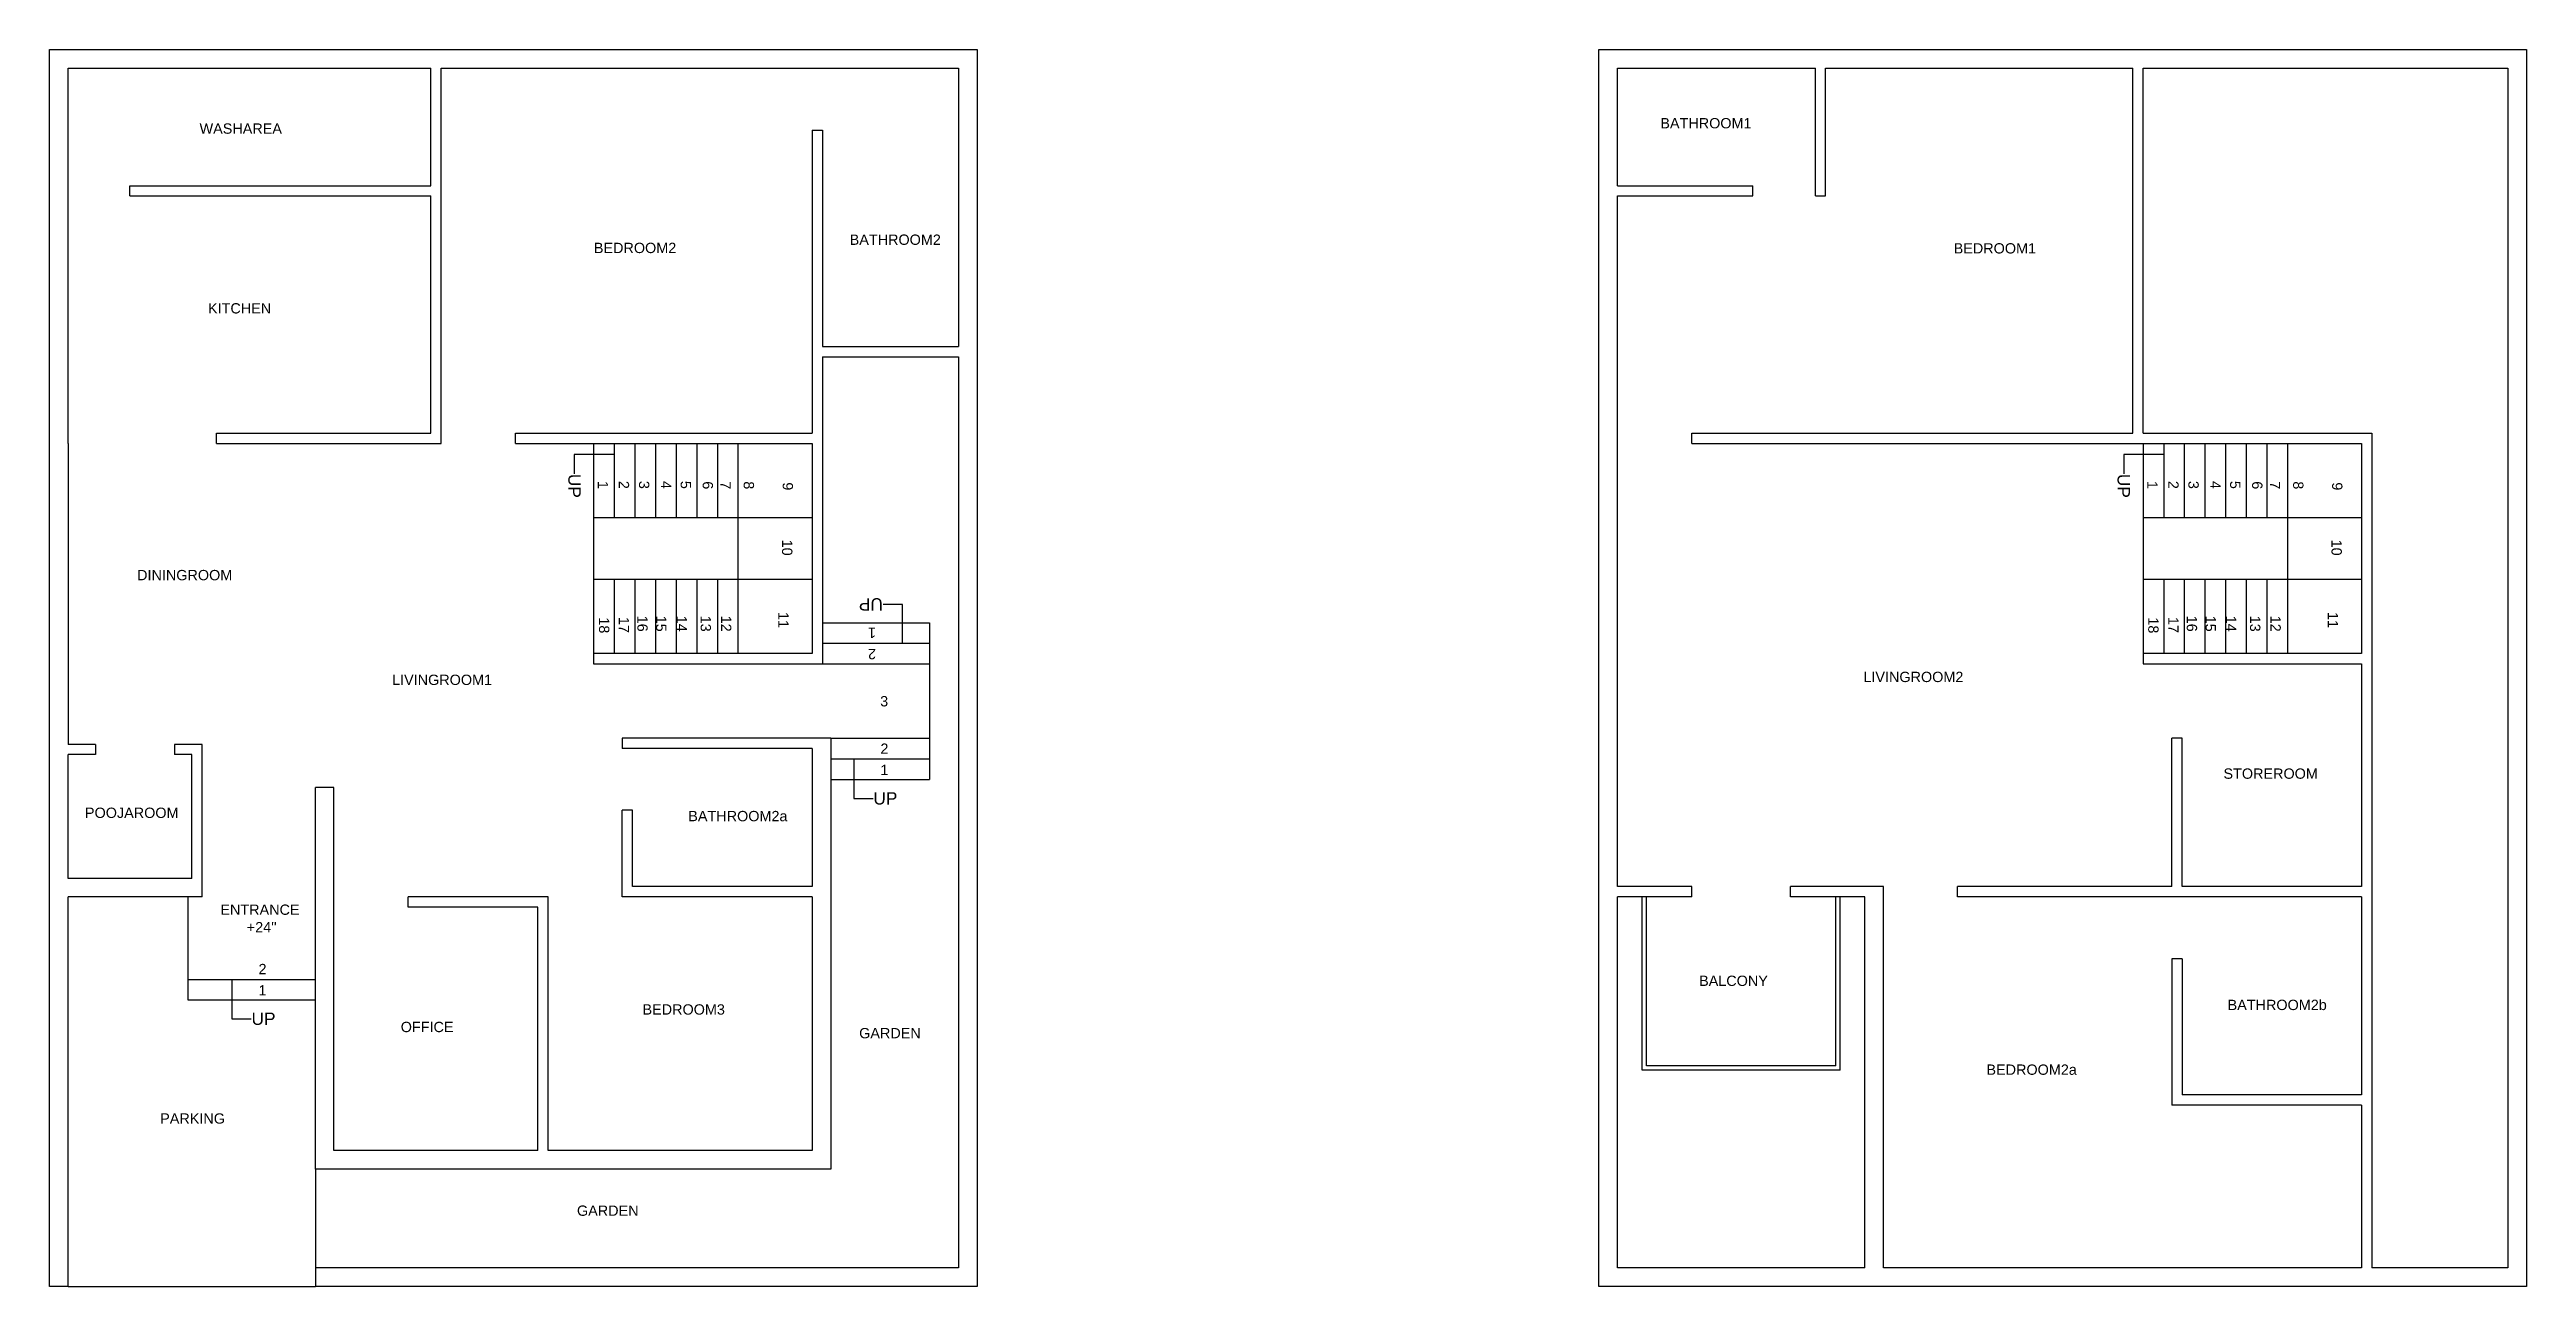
# Model space of a CAD drawing. Header units: feet. Extents: x 21 to 1222, y 11 to 611.
import ezdxf
from ezdxf import colors
from ezdxf.entities.mleader import LeaderData, LeaderLine
from ezdxf.math import Vec2, Vec3

# ---------------------------------------------------------------- set-up
doc = ezdxf.new("R2010")
doc.units = ezdxf.units.FT
doc.header["$MEASUREMENT"] = 0
for name, color, linetype in [('Balcony', 7, 'Continuous'), ('BathRoom1', 7, 'Continuous'), ('BathRoom2', 7, 'Continuous'), ('BathRoom2a', 7, 'Continuous'), ('BathRoom2b', 7, 'Continuous'), ('BedRoom1', 7, 'Continuous'), ('BedRoom2', 7, 'Continuous'), ('BedRoom2a', 7, 'Continuous'), ('BedRoom3', 7, 'Continuous'), ('Boundary', 7, 'Continuous'), ('DiningRoom', 7, 'Continuous'), ('Entrance_Staircase', 7, 'Continuous'), ('Garden', 7, 'Continuous'), ('Kitchen', 7, 'Continuous'), ('LivingRoom1', 7, 'Continuous'), ('LivingRoom2', 7, 'Continuous'), ('Office', 7, 'Continuous'), ('Parking', 7, 'Continuous'), ('PoojaRoom', 7, 'Continuous'), ('Staircase', 7, 'Continuous'), ('StoreRoom', 7, 'Continuous'), ('WashArea', 7, 'Continuous')]:
    doc.layers.add(name, color=color, linetype=linetype)
doc.styles.get("Standard").update_dxf_attribs({"font": 'arial.ttf'})

msp = doc.modelspace()

# ---------------------------------------------------------------- linework, layer by layer
at = {"layer": 'Balcony'}
for p, q in [((817.4, 204.6), (781.4, 204.6)), ((817.4, 199.6), (817.4, 204.6)), ((910.4, 204.6), (865.4, 204.6)), ((865.4, 199.6), (865.4, 204.6)), ((817.4, 199.6), (781.4, 199.6)), ((793.4, 115.6), (793.4, 199.6)), ((795.4, 117.6), (795.4, 199.6)), ((901.4, 199.6), (865.4, 199.6)), ((887.4, 117.6), (887.4, 199.6)), ((889.4, 115.6), (889.4, 199.6)), ((889.4, 115.6), (793.4, 115.6)), ((887.4, 117.6), (795.4, 117.6))]:
    msp.add_line(p, q, dxfattribs=at)
at = {"layer": 'BathRoom1'}
for p, q in [((781.4, 601.6), (877.4, 601.6)), ((781.4, 544.6), (781.4, 601.6)), ((877.4, 539.6), (877.4, 601.6)), ((781.4, 544.6), (847, 544.6)), ((847, 539.6), (847, 544.6))]:
    msp.add_line(p, q, dxfattribs=at)
at = {"layer": 'BathRoom2'}
for p, q in [((390.7, 601.6), (461.7, 601.6)), ((461.7, 601.6), (461.7, 466.6)), ((390.7, 571.6), (395.7, 571.6)), ((395.7, 571.6), (395.7, 466.6)), ((395.7, 466.6), (461.7, 466.6))]:
    msp.add_line(p, q, dxfattribs=at)
at = {"layer": 'BathRoom2a'}
for p, q in [((390.7, 271.6), (298.6, 271.6)), ((390.7, 271.6), (390.7, 204.6)), ((303.6, 241.6), (298.6, 241.6)), ((298.6, 199.6), (298.6, 241.6)), ((303.6, 204.6), (303.6, 241.6)), ((390.7, 204.6), (303.6, 204.6))]:
    msp.add_line(p, q, dxfattribs=at)
at = {"layer": 'BathRoom2b'}
for p, q in [((1142.4, 199.6), (1050.3, 199.6)), ((1142.4, 199.6), (1142.4, 103.6)), ((1055.3, 169.6), (1050.3, 169.6)), ((1055.3, 169.6), (1055.3, 103.6)), ((1142.4, 103.6), (1055.3, 103.6))]:
    msp.add_line(p, q, dxfattribs=at)
at = {"layer": 'BedRoom1'}
for p, q in [((882.4, 601.6), (1031.4, 601.6)), ((882.4, 539.6), (882.4, 601.6)), ((1031.4, 424.6), (1031.4, 601.6)), ((781.4, 539.6), (847, 539.6)), ((781.4, 424.7), (781.4, 539.6)), ((877.4, 539.6), (882.4, 539.6)), ((817.4, 419.6), (817.4, 424.6)), ((817.4, 424.6), (1031.4, 424.6))]:
    msp.add_line(p, q, dxfattribs=at)
at = {"layer": 'BedRoom2'}
for p, q in [((210.7, 601.6), (390.7, 601.6)), ((210.7, 419.6), (210.7, 601.6)), ((390.7, 571.6), (390.7, 424.6)), ((246.7, 419.6), (246.7, 424.6)), ((246.7, 424.6), (390.7, 424.6))]:
    msp.add_line(p, q, dxfattribs=at)
at = {"layer": 'BedRoom2a'}
for p, q in [((910.4, 19.6), (910.4, 204.6)), ((946.4, 199.6), (946.4, 204.6)), ((1050.3, 199.6), (946.4, 199.6)), ((1050.3, 169.6), (1050.3, 98.6)), ((1142.4, 98.6), (1050.3, 98.6)), ((1142.4, 98.6), (1142.4, 19.6)), ((1142.4, 19.6), (910.4, 19.6))]:
    msp.add_line(p, q, dxfattribs=at)
at = {"layer": 'BedRoom3'}
for p, q in [((262.6, 76.6), (262.6, 199.6)), ((390.7, 199.6), (298.6, 199.6)), ((390.7, 199.6), (390.7, 76.6)), ((390.7, 76.6), (262.6, 76.6))]:
    msp.add_line(p, q, dxfattribs=at)
at = {"layer": 'Boundary'}
for p, q in [((20.7, 610.6), (470.7, 610.6)), ((20.7, 10.6), (20.7, 610.6)), ((470.7, 610.6), (470.7, 10.6)), ((772.4, 610.6), (1222.4, 610.6)), ((772.4, 10.6), (772.4, 610.6)), ((1036.4, 601.6), (1142.4, 601.6)), ((1036.4, 424.6), (1036.4, 601.6)), ((1142.4, 601.6), (1213.4, 601.6)), ((1213.4, 601.6), (1213.4, 19.6)), ((1222.4, 610.6), (1222.4, 10.6)), ((1036.4, 424.6), (1147.4, 424.6)), ((1147.4, 424.6), (1147.4, 312.6)), ((1147.4, 312.6), (1147.4, 19.6)), ((781.4, 19.6), (781.4, 199.6)), ((901.4, 19.6), (901.4, 199.6)), ((901.4, 19.6), (781.4, 19.6)), ((1213.4, 19.6), (1147.4, 19.6)), ((29.7, 10.6), (20.7, 10.6)), ((470.7, 10.6), (149.7, 10.6)), ((781.4, 10.6), (772.4, 10.6)), ((1222.4, 10.6), (781.4, 10.6))]:
    msp.add_line(p, q, dxfattribs=at)
at = {"layer": 'DiningRoom'}
for p, q in [((29.7, 419.6), (29.7, 273.6)), ((101.7, 419.6), (210.7, 419.6)), ((43, 273.6), (29.7, 273.6)), ((94.7, 273.6), (81.4, 273.6))]:
    msp.add_line(p, q, dxfattribs=at)
at = {"layer": 'Entrance_Staircase'}
for p, q in [((94.7, 199.6), (94.7, 273.6)), ((149.7, 67.6), (149.7, 252.6)), ((87.8, 199.6), (87.8, 149.6)), ((87.8, 159.6), (149.7, 159.6)), ((87.8, 149.6), (149.7, 149.6))]:
    msp.add_line(p, q, dxfattribs=at)
at = {"layer": 'Garden'}
for p, q in [((395.7, 461.6), (461.7, 461.6)), ((395.7, 461.6), (395.7, 312.6)), ((461.7, 461.6), (461.7, 19.6)), ((395.7, 332.6), (447.7, 332.6)), ((447.7, 332.6), (447.7, 256.6)), ((395.7, 322.6), (447.7, 322.6)), ((395.7, 312.6), (447.7, 312.6)), ((399.7, 276.6), (399.7, 67.6)), ((399.7, 276.6), (447.7, 276.6)), ((399.7, 266.6), (447.7, 266.6)), ((399.7, 256.6), (447.7, 256.6)), ((399.7, 67.6), (149.7, 67.6)), ((149.7, 67.6), (149.7, 10.6)), ((461.7, 19.6), (149.7, 19.6))]:
    msp.add_line(p, q, dxfattribs=at)
at = {"layer": 'Kitchen'}
for p, q in [((29.7, 419.6), (29.7, 539.6)), ((59.7, 539.6), (205.7, 539.6)), ((205.7, 424.6), (205.7, 539.6)), ((101.7, 424.6), (205.7, 424.6)), ((101.7, 419.6), (101.7, 424.6))]:
    msp.add_line(p, q, dxfattribs=at)
at = {"layer": 'LivingRoom1'}
for p, q in [((284.7, 312.6), (395.7, 312.6)), ((399.7, 276.6), (298.6, 276.6)), ((298.6, 276.6), (298.6, 271.6)), ((158.7, 252.6), (149.7, 252.6)), ((262.6, 199.6), (194.7, 199.6))]:
    msp.add_line(p, q, dxfattribs=at)
at = {"layer": 'LivingRoom2'}
for p, q in [((781.4, 204.6), (781.4, 424.7)), ((817.4, 419.6), (1036.4, 419.6)), ((1050.3, 204.6), (1050.3, 276.6)), ((1050.3, 204.6), (946.4, 204.6))]:
    msp.add_line(p, q, dxfattribs=at)
at = {"layer": 'Office'}
for p, q in [((158.7, 76.6), (158.7, 252.6)), ((194.7, 194.6), (194.7, 199.6)), ((257.6, 194.6), (194.7, 194.6)), ((257.6, 76.6), (257.6, 194.6)), ((257.6, 76.6), (158.7, 76.6))]:
    msp.add_line(p, q, dxfattribs=at)
at = {"layer": 'Parking'}
for p, q in [((94.7, 199.6), (29.7, 199.6)), ((29.7, 10.6), (29.7, 199.6)), ((149.7, 67.6), (149.7, 149.6)), ((29.7, 10.6), (149.7, 10.6))]:
    msp.add_line(p, q, dxfattribs=at)
at = {"layer": 'PoojaRoom'}
for p, q in [((43, 268.6), (29.7, 268.6)), ((29.7, 208.6), (29.7, 268.6)), ((43, 273.6), (43, 268.6)), ((81.4, 273.6), (81.4, 268.6)), ((89.7, 268.6), (81.4, 268.6)), ((89.7, 208.6), (89.7, 268.6)), ((89.7, 208.6), (29.7, 208.6))]:
    msp.add_line(p, q, dxfattribs=at)
at = {"layer": 'Staircase'}
for p, q in [((246.7, 419.6), (390.7, 419.6)), ((284.7, 419.6), (284.7, 383.6)), ((294.7, 419.6), (294.7, 383.6)), ((304.7, 419.6), (304.7, 383.6)), ((314.7, 419.6), (314.7, 383.6)), ((324.7, 419.6), (324.7, 383.6)), ((334.7, 419.6), (334.7, 383.6)), ((344.7, 419.6), (344.7, 383.6)), ((354.7, 419.6), (354.7, 317.6)), ((390.7, 419.6), (390.7, 317.6)), ((1036.4, 419.6), (1142.4, 419.6)), ((1036.4, 419.6), (1036.4, 383.6)), ((1046.4, 419.6), (1046.4, 383.6)), ((1056.4, 419.6), (1056.4, 383.6)), ((1066.4, 419.6), (1066.4, 383.6)), ((1076.4, 419.6), (1076.4, 383.6)), ((1086.4, 419.6), (1086.4, 383.6)), ((1096.4, 419.6), (1096.4, 383.6)), ((1106.4, 419.6), (1106.4, 317.6)), ((1142.4, 419.6), (1142.4, 317.6)), ((284.7, 383.6), (284.7, 312.6)), ((284.7, 383.6), (390.7, 383.6)), ((1036.4, 383.6), (1036.4, 312.6)), ((1036.4, 383.6), (1142.4, 383.6)), ((390.7, 353.6), (284.7, 353.6)), ((294.7, 353.6), (294.7, 317.6)), ((304.7, 353.6), (304.7, 317.6)), ((314.7, 353.6), (314.7, 317.6)), ((324.7, 353.6), (324.7, 317.6)), ((334.7, 353.6), (334.7, 317.6)), ((344.7, 353.6), (344.7, 317.6)), ((1142.4, 353.6), (1036.4, 353.6)), ((1046.4, 353.6), (1046.4, 317.6)), ((1056.4, 353.6), (1056.4, 317.6)), ((1066.4, 353.6), (1066.4, 317.6)), ((1076.4, 353.6), (1076.4, 317.6)), ((1086.4, 353.6), (1086.4, 317.6)), ((1096.4, 353.6), (1096.4, 317.6)), ((390.7, 317.6), (284.7, 317.6)), ((1142.4, 317.6), (1036.4, 317.6))]:
    msp.add_line(p, q, dxfattribs=at)
at = {"layer": 'StoreRoom'}
for p, q in [((1036.4, 312.6), (1142.4, 312.6)), ((1142.4, 312.6), (1142.4, 204.6)), ((1055.3, 276.6), (1050.3, 276.6)), ((1055.3, 204.6), (1055.3, 276.6)), ((1142.4, 204.6), (1055.3, 204.6))]:
    msp.add_line(p, q, dxfattribs=at)
at = {"layer": 'WashArea'}
for p, q in [((29.7, 601.6), (205.7, 601.6)), ((29.7, 539.6), (29.7, 601.6)), ((205.7, 544.6), (205.7, 601.6)), ((59.7, 544.6), (205.7, 544.6)), ((59.7, 539.6), (59.7, 544.6))]:
    msp.add_line(p, q, dxfattribs=at)

# ---------------------------------------------------------------- texts
at = {"layer": 'Balcony', "insert": (821, 161.4), "char_height": 5, "width": 33.942, "attachment_point": 1}
msp.add_mtext('BALCONY', dxfattribs=at)
at = {"layer": 'BathRoom1', "insert": (802.2, 577.4), "char_height": 5, "width": 33.801, "attachment_point": 1}
msp.add_mtext('BATHROOM1', dxfattribs=at)
at = {"layer": 'BathRoom2', "insert": (408.9, 520.9), "char_height": 5, "width": 33.942, "attachment_point": 1}
msp.add_mtext('BATHROOM2', dxfattribs=at)
at = {"layer": 'BathRoom2a', "insert": (330.6, 241.3), "char_height": 5, "width": 33.942, "attachment_point": 1}
msp.add_mtext('BATHROOM2a', dxfattribs=at)
at = {"layer": 'BathRoom2b', "insert": (1077.4, 149.7), "char_height": 5, "width": 33.942, "attachment_point": 1}
msp.add_mtext('BATHROOM2b', dxfattribs=at)
at = {"layer": 'BedRoom1', "insert": (944.5, 516.7), "char_height": 5, "width": 33.942, "attachment_point": 1}
msp.add_mtext('BEDROOM1', dxfattribs=at)
at = {"layer": 'BedRoom2', "insert": (284.8, 516.9), "char_height": 5, "width": 33.942, "attachment_point": 1}
msp.add_mtext('BEDROOM2', dxfattribs=at)
at = {"layer": 'BedRoom2a', "insert": (960.4, 118.3), "char_height": 5, "width": 33.942, "attachment_point": 1}
msp.add_mtext('BEDROOM2a', dxfattribs=at)
at = {"layer": 'BedRoom3', "insert": (308.4, 147.5), "char_height": 5, "width": 33.942, "attachment_point": 1}
msp.add_mtext('BEDROOM3', dxfattribs=at)
at = {"layer": 'DiningRoom', "insert": (63.2, 358.2), "char_height": 5, "width": 44.953, "attachment_point": 1}
msp.add_mtext('DININGROOM', dxfattribs=at)
at = {"layer": 'Entrance_Staircase', "char_height": 5, "width": 33.942, "attachment_point": 1}
for s, insert in [('ENTRANCE', (103.6, 195.9)), ("+24''", (116.4, 187.4)), ('2', (122.1, 167.1)), ('1', (122.1, 156.8))]:
    msp.add_mtext(s, dxfattribs=dict(at, insert=insert))
at = {"layer": 'Garden', "char_height": 5, "width": 33.942, "attachment_point": 1, "rotation": 180}
for s, insert in [('1', (421.7, 325.2)), ('2', (421.7, 314.9))]:
    msp.add_mtext(s, dxfattribs=dict(at, insert=insert))
at = {"layer": 'Garden', "char_height": 5, "width": 33.942, "attachment_point": 1}
for s, insert in [('3', (423.7, 297)), ('2', (423.8, 274)), ('1', (423.8, 263.7)), ('GARDEN', (413.5, 136)), ('GARDEN', (276.6, 49.9))]:
    msp.add_mtext(s, dxfattribs=dict(at, insert=insert))
at = {"layer": 'Kitchen', "insert": (97.6, 487.6), "char_height": 5, "width": 33.942, "attachment_point": 1}
msp.add_mtext('KITCHEN ', dxfattribs=at)
at = {"layer": 'LivingRoom1', "insert": (186.9, 307.4), "char_height": 5, "width": 33.942, "attachment_point": 1}
msp.add_mtext('LIVINGROOM1', dxfattribs=at)
at = {"layer": 'LivingRoom2', "insert": (900.7, 308.8), "char_height": 5, "width": 33.942, "attachment_point": 1}
msp.add_mtext('LIVINGROOM2', dxfattribs=at)
at = {"layer": 'Office', "insert": (191.1, 139), "char_height": 5, "width": 33.942, "attachment_point": 1}
msp.add_mtext('OFFICE', dxfattribs=at)
at = {"layer": 'Parking', "insert": (74.4, 94.6), "char_height": 5, "width": 33.942, "attachment_point": 1}
msp.add_mtext('PARKING', dxfattribs=at)
at = {"layer": 'PoojaRoom', "insert": (37.9, 242.9), "char_height": 5, "width": 33.942, "attachment_point": 1}
msp.add_mtext('POOJAROOM', dxfattribs=at)
at = {"layer": 'Staircase', "char_height": 5, "width": 33.942, "attachment_point": 1, "rotation": 270}
for s, insert in [('1', (291.7, 401.4)), ('2', (301.9, 401.4)), ('3', (311.7, 401.4)), ('4', (322.3, 401.4)), ('5', (331.9, 401.4)), ('6', (342.6, 401.2)), ('7', (351.2, 401.2)), ('8', (362.5, 401.2)), ('9', (381.4, 400.7)), ('1', (1043.4, 401.4)), ('2', (1053.6, 401.4)), ('3', (1063.4, 401.4)), ('4', (1074, 401.4)), ('5', (1083.6, 401.4)), ('6', (1094.3, 401.2)), ('7', (1102.9, 401.2)), ('8', (1114.2, 401.2)), ('9', (1133.1, 400.7)), ('10', (381.1, 372.9)), ('10', (1132.8, 372.9)), ('11', (379.3, 337.8)), ('11', (1131, 337.8)), ('18', (292.3, 335.2)), ('17', (301.9, 335.4)), ('16', (310.9, 336)), ('15', (320, 336)), ('14', (329.9, 336)), ('13', (341.6, 336)), ('12', (351.5, 336)), ('18', (1043.9, 335.2)), ('17', (1053.6, 335.4)), ('16', (1062.6, 336)), ('15', (1071.7, 336)), ('14', (1081.6, 336)), ('13', (1093.3, 336)), ('12', (1103.2, 336))]:
    msp.add_mtext(s, dxfattribs=dict(at, insert=insert))
at = {"layer": 'StoreRoom', "insert": (1075.4, 261.9), "char_height": 5, "width": 33.942, "attachment_point": 1}
msp.add_mtext('STOREROOM', dxfattribs=at)
at = {"layer": 'WashArea', "insert": (93.5, 574.8), "char_height": 5, "width": 33.942, "attachment_point": 1}
msp.add_mtext('WASHAREA ', dxfattribs=at)

# ---------------------------------------------------------------- leaders
at = {"layer": 'Entrance_Staircase'}
ml = msp.add_multileader_mtext('Standard', dxfattribs=at)
ml.set_content('UP', color=256)
ml.set_leader_properties()
ml.build(insert=Vec2(0, 0))
ml.multileader.update_dxf_attribs({"dogleg_length": 0.36, "arrow_head_size": 0.18})
ctx = ml.context
ctx.base_point, ctx.char_height, ctx.arrow_head_size, ctx.landing_gap_size, ctx.plane_origin = Vec3(118.6, 140.4), 6, 0.18, 0.09, Vec3(109.2, 149.8)
notes = []
notes.append((ctx, [(0, (1, 1, 0), (109.2, 140.4), (1, 0), 9.36, [(0, [(109.2, 159.8)], 0, [])])]))
ctx.mtext.insert, ctx.mtext.rotation, ctx.mtext.flow_direction = Vec3(118.7, 143.5), 6.283185, 5
at = {"layer": 'Garden'}
ml = msp.add_multileader_mtext('Standard', dxfattribs=at)
ml.set_content('UP', color=256)
ml.set_leader_properties()
ml.build(insert=Vec2(0, 0))
ml.multileader.update_dxf_attribs({"dogleg_length": 0.36, "arrow_head_size": 0.18})
ctx = ml.context
ctx.base_point, ctx.char_height, ctx.arrow_head_size, ctx.landing_gap_size, ctx.plane_origin, ctx.plane_x_axis, ctx.plane_y_axis = Vec3(425.1, 341.5), 6, 0.18, 0.09, Vec3(434.5, 332.1), Vec3(-1, 0), Vec3(0, -1)
notes.append((ctx, [(0, (1, 1, 0), (434.5, 341.5), (-1, 0), 9.36, [(0, [(434.5, 322.1)], 0, [])])]))
ctx.mtext.insert, ctx.mtext.text_direction, ctx.mtext.rotation, ctx.mtext.flow_direction = Vec3(425, 338.5), Vec3(-1, 0), 3.141593, 5
ml = msp.add_multileader_mtext('Standard', dxfattribs=at)
ml.set_content('UP', color=256)
ml.set_leader_properties()
ml.build(insert=Vec2(0, 0))
ml.multileader.update_dxf_attribs({"dogleg_length": 0.36, "arrow_head_size": 0.18})
ctx = ml.context
ctx.base_point, ctx.char_height, ctx.arrow_head_size, ctx.landing_gap_size, ctx.plane_origin = Vec3(420.3, 247.3), 6, 0.18, 0.09, Vec3(410.9, 256.7)
notes.append((ctx, [(0, (1, 1, 0), (410.9, 247.3), (1, 0), 9.36, [(0, [(410.9, 266.7)], 0, [])])]))
ctx.mtext.insert, ctx.mtext.rotation, ctx.mtext.flow_direction = Vec3(420.4, 250.4), 6.283185, 5
at = {"layer": 'Staircase'}
ml = msp.add_multileader_mtext('Standard', dxfattribs=at)
ml.set_content('UP', color=256)
ml.set_leader_properties()
ml.build(insert=Vec2(0, 0))
ml.multileader.update_dxf_attribs({"dogleg_length": 0.36, "arrow_head_size": 0.18})
ctx = ml.context
ctx.base_point, ctx.char_height, ctx.arrow_head_size, ctx.landing_gap_size, ctx.plane_origin, ctx.plane_x_axis, ctx.plane_y_axis = Vec3(275.3, 404.9), 6, 0.18, 0.09, Vec3(284.7, 414.2), Vec3(0, -1), Vec3(1, 0)
notes.append((ctx, [(0, (1, 1, 0), (275.3, 414.2), (0, -1), 9.36, [(0, [(294.7, 414.2)], 0, [])])]))
ctx.mtext.insert, ctx.mtext.text_direction, ctx.mtext.rotation, ctx.mtext.flow_direction = Vec3(278.4, 404.8), Vec3(0, -1), 4.712389, 5
ml = msp.add_multileader_mtext('Standard', dxfattribs=at)
ml.set_content('UP', color=256)
ml.set_leader_properties()
ml.build(insert=Vec2(0, 0))
ml.multileader.update_dxf_attribs({"dogleg_length": 0.36, "arrow_head_size": 0.18})
ctx = ml.context
ctx.base_point, ctx.char_height, ctx.arrow_head_size, ctx.landing_gap_size, ctx.plane_origin, ctx.plane_x_axis, ctx.plane_y_axis = Vec3(1027, 404.9), 6, 0.18, 0.09, Vec3(1036.4, 414.2), Vec3(0, -1), Vec3(1, 0)
notes.append((ctx, [(0, (1, 1, 0), (1027, 414.2), (0, -1), 9.36, [(0, [(1046.4, 414.2)], 0, [])])]))
ctx.mtext.insert, ctx.mtext.text_direction, ctx.mtext.rotation, ctx.mtext.flow_direction = Vec3(1030, 404.8), Vec3(0, -1), 4.712389, 5
for ctx, leaders in notes:
    for number, flags, end, landing, length, lines in leaders:
        leader = LeaderData()
        leader.index, (leader.has_last_leader_line, leader.has_dogleg_vector, leader.attachment_direction) = number, flags
        leader.last_leader_point, leader.dogleg_vector, leader.dogleg_length = Vec3(end), Vec3(landing), length
        for number, points, colour, breaks in lines:
            line = LeaderLine()
            line.index, line.vertices, line.color, line.breaks = number, Vec3.list(points), colors.encode_raw_color(colour), breaks
            leader.lines.append(line)
        ctx.leaders.append(leader)

doc.saveas('drawing.dxf')
